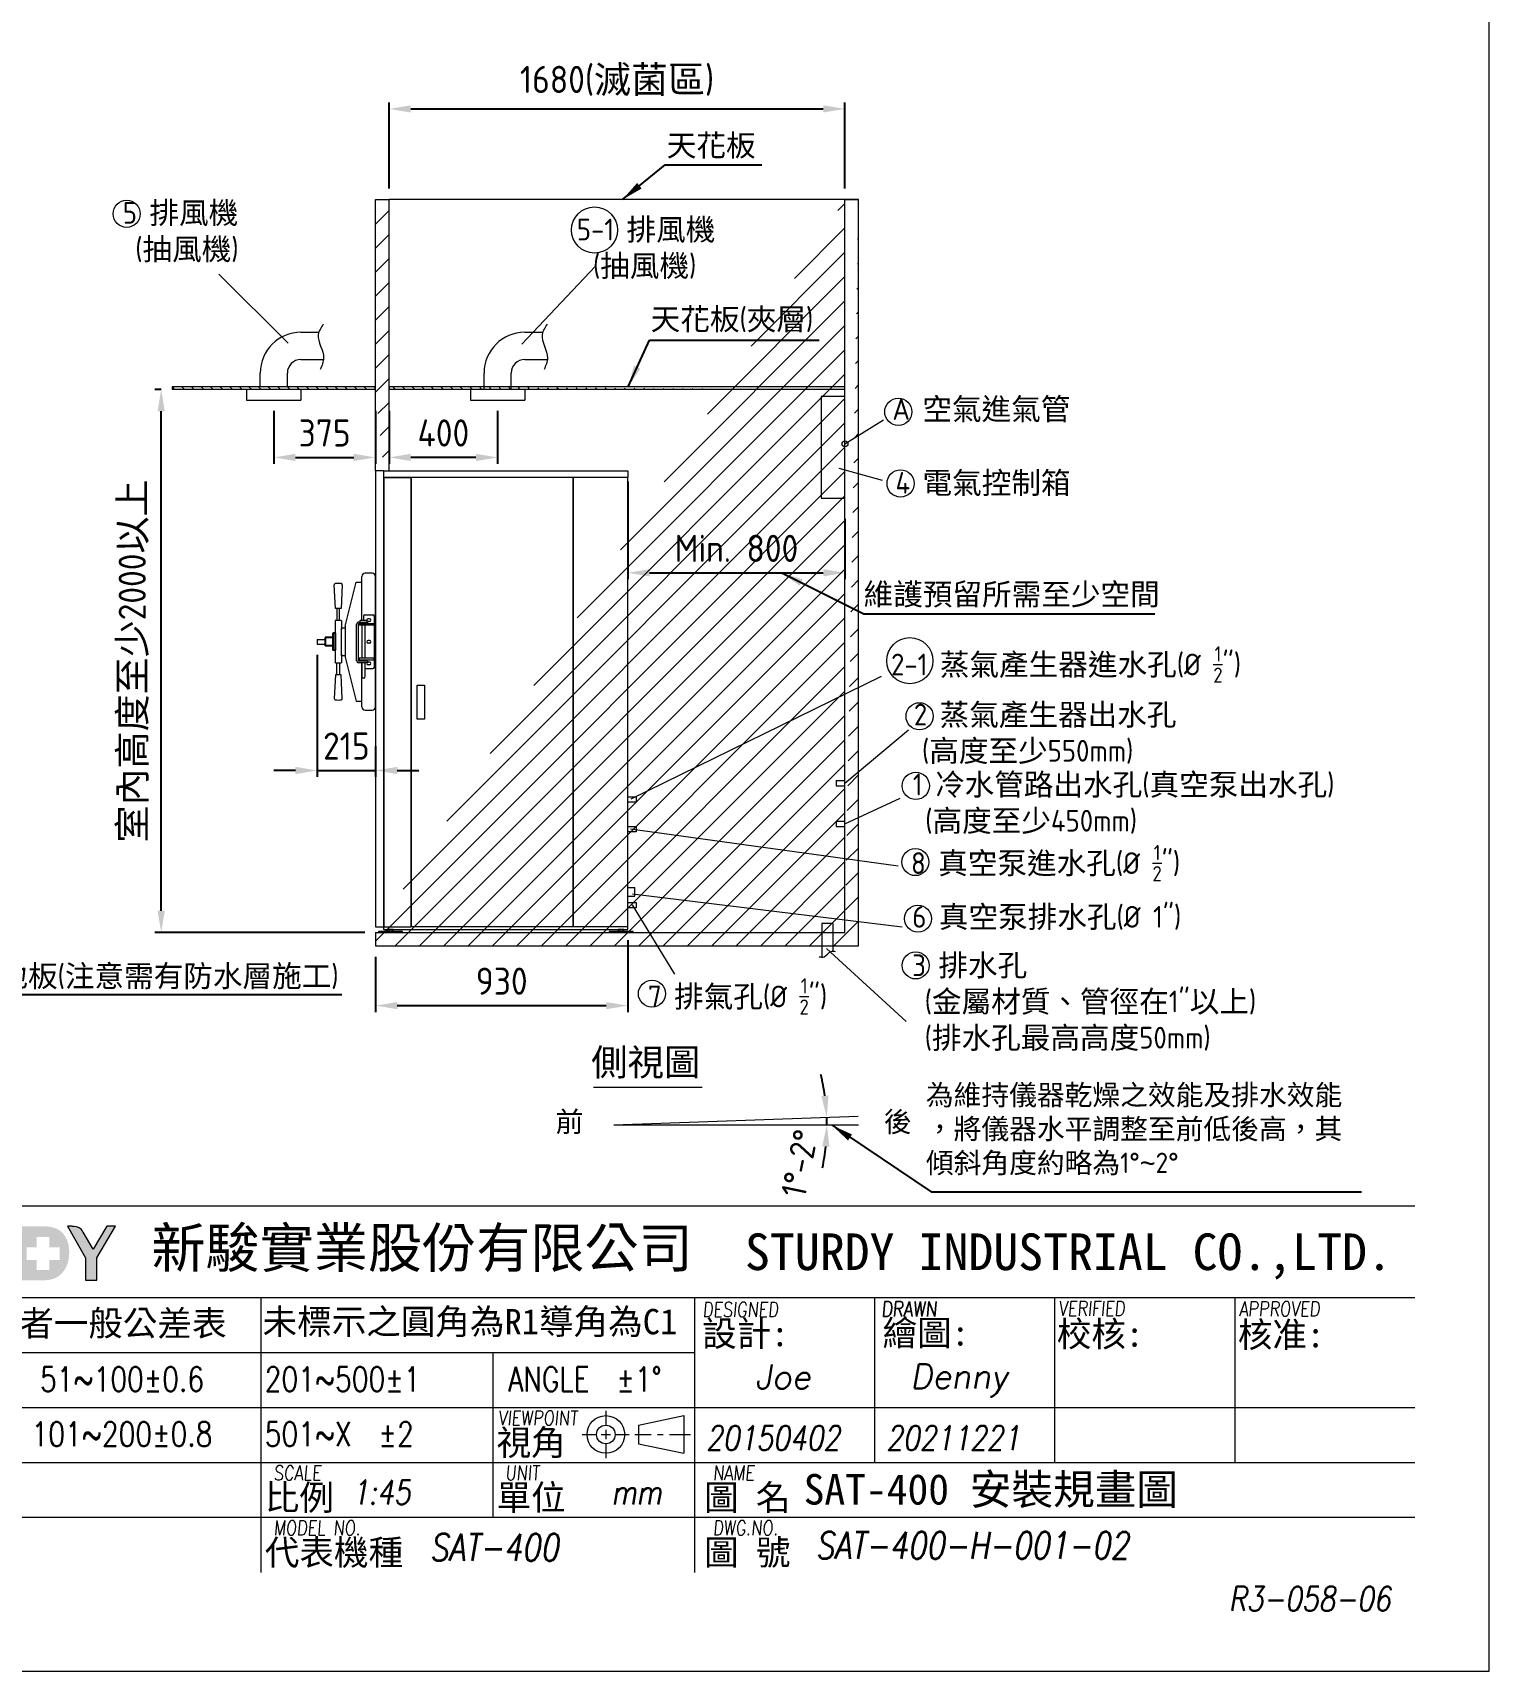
# Model space of a CAD drawing. Header units: millimetres. Extents: x -405943 to 13185, y -35383 to 9270.
# Drawn here: x 7818 to 13185, y 0 to 6036 of the extents above; entities that cross this region are included whole.
import ezdxf

# ---------------------------------------------------------------- set-up
doc = ezdxf.new("R2010")
doc.units = ezdxf.units.MM
doc.linetypes.add('HIDDEN', pattern=[9.525, 6.35, -3.175])
doc.layers.get('0').update_dxf_attribs({"lineweight": 15})
for name, color, linetype, lineweight in [('D', 3, 'Continuous', 13), ('F', 7, 'Continuous', 15), ('H', 2, 'HIDDEN', 15), ('S', 4, 'Continuous', 15), ('T', 4, 'Continuous', 15), ('線段', 7, 'Continuous', 25)]:
    doc.layers.add(name, color=color, linetype=linetype, lineweight=lineweight)
doc.styles.get("Standard").update_dxf_attribs({"font": 'KAIU.TTF'})
doc.styles.add('STU25', font='isocp2.shx')
doc.styles.add('Text', font='romans.shx', dxfattribs={"width": 0.8, "oblique": 10})
doc.dimstyles.new('STU25', dxfattribs={"dimscale": 40, "dimtxt": 2.5, "dimasz": 2, "dimexe": 0.6, "dimexo": 1, "dimgap": 1, "dimtad": 1, "dimdsep": 46, "dimtxsty": 'STU25', "dimcen": 2, "dimazin": 2, "dimtfac": 1, "dimtmove": 0, "dimatfit": 3, "dimfxl": 0, "dimtolj": 1, "dimtzin": 0, "dimarcsym": 0})
doc.dimstyles.new('STU25$7', dxfattribs={"dimscale": 40, "dimtxt": 2.5, "dimasz": 2, "dimexe": 1.25, "dimexo": 0.625, "dimgap": 1, "dimtad": 1, "dimdec": 4, "dimdsep": 46, "dimtxsty": 'STU25', "dimcen": 2.5, "dimazin": 2, "dimtfac": 1, "dimtdec": 4, "dimtmove": 0, "dimatfit": 3, "dimfxl": 0, "dimtolj": 1, "dimtzin": 0, "dimarcsym": 0})
pattern_1 = [(135, (223720.492, 23041.49), (-17.6776695, -17.6776695), [])]

# ---------------------------------------------------------------- blocks, each defined once
blk = doc.blocks.new('新駿LOGO')
at = {"layer": 'F'}
h = blk.add_hatch(color=256, dxfattribs=at)
edge = h.paths.add_edge_path()
edge.add_spline(control_points=[(-514.87, -439.2), (-514.87, -439.2), (-514.87, -443.62), (-514.87, -443.62)], knot_values=[0, 0, 0, 0, 1, 1, 1, 1], degree=3, periodic=0)
edge.add_spline(control_points=[(-514.87, -443.62), (-514.87, -443.62), (-513.05, -443.62), (-513.05, -443.62)], knot_values=[8, 8, 8, 8, 9, 9, 9, 9], degree=3, periodic=0)
edge.add_spline(control_points=[(-513.05, -443.62), (-512.51, -443.62), (-512.09, -443.52), (-511.79, -443.32)], knot_values=[7, 7, 7, 7, 8, 8, 8, 8], degree=3, periodic=0)
edge.add_spline(control_points=[(-511.79, -443.32), (-511.48, -443.12), (-511.25, -442.85), (-511.09, -442.5)], knot_values=[6, 6, 6, 6, 7, 7, 7, 7], degree=3, periodic=0)
edge.add_spline(control_points=[(-511.09, -442.5), (-510.93, -442.15), (-510.85, -441.76), (-510.85, -441.32)], knot_values=[5, 5, 5, 5, 6, 6, 6, 6], degree=3, periodic=0)
edge.add_spline(control_points=[(-510.85, -441.32), (-510.85, -440.87), (-510.93, -440.49), (-511.1, -440.17)], knot_values=[4, 4, 4, 4, 5, 5, 5, 5], degree=3, periodic=0)
edge.add_spline(control_points=[(-511.1, -440.17), (-511.27, -439.85), (-511.49, -439.61), (-511.78, -439.45)], knot_values=[3, 3, 3, 3, 4, 4, 4, 4], degree=3, periodic=0)
edge.add_spline(control_points=[(-511.78, -439.45), (-512.06, -439.29), (-512.46, -439.2), (-512.97, -439.2)], knot_values=[2, 2, 2, 2, 3, 3, 3, 3], degree=3, periodic=0)
edge.add_spline(control_points=[(-512.97, -439.2), (-512.97, -439.2), (-514.87, -439.2), (-514.87, -439.2)], knot_values=[1, 1, 1, 1, 2, 2, 2, 2], degree=3, periodic=0)
h.paths.add_polyline_path([(-514.34, -441.95), (-513.51, -441.95), (-513.51, -442.77), (-512.48, -442.77), (-512.48, -441.95), (-511.64, -441.95), (-511.64, -440.92), (-512.48, -440.92), (-512.48, -440.07), (-513.51, -440.07), (-513.51, -440.92), (-514.34, -440.92)], flags=16)
h = blk.add_hatch(color=256, dxfattribs=at)
edge = h.paths.add_edge_path()
edge.add_spline(control_points=[(-509.51, -443.62), (-509.51, -443.62), (-509.51, -441.77), (-509.51, -441.77), (-509.51, -441.77), (-511, -439.2), (-511, -439.2), (-511, -439.2), (-510.64, -439.2), (-510.64, -439.2), (-510.64, -439.2), (-510.3, -439.19), (-510.04, -439.32), (-509.79, -439.45), (-509.71, -439.68), (-509.71, -439.68), (-509.71, -439.68), (-508.9, -441.07), (-508.9, -441.07), (-508.9, -441.07), (-507.78, -439.2), (-507.78, -439.2), (-507.78, -439.2), (-507.05, -439.2), (-507.05, -439.2), (-507.05, -439.2), (-508.59, -441.77), (-508.59, -441.77), (-508.59, -441.77), (-508.59, -443.62), (-508.59, -443.62), (-508.59, -443.62), (-509.51, -443.62), (-509.51, -443.62)], knot_values=[0, 0, 0, 0, 1, 1, 1, 2, 2, 2, 3, 3, 3, 4, 4, 4, 5, 5, 5, 6, 6, 6, 7, 7, 7, 8, 8, 8, 9, 9, 9, 10, 10, 10, 11, 11, 11, 11], degree=3, periodic=0)
at = {"layer": 'F', "lineweight": 0}
blk.add_open_spline([(-509.51, -443.62), (-509.51, -443.62), (-509.51, -441.77), (-509.51, -441.77), (-509.51, -441.77), (-511, -439.2), (-511, -439.2), (-511, -439.2), (-510.64, -439.2), (-510.64, -439.2), (-510.64, -439.2), (-510.3, -439.19), (-510.04, -439.32), (-509.79, -439.45), (-509.71, -439.68), (-509.71, -439.68), (-509.71, -439.68), (-508.9, -441.07), (-508.9, -441.07), (-508.9, -441.07), (-507.78, -439.2), (-507.78, -439.2), (-507.78, -439.2), (-507.05, -439.2), (-507.05, -439.2), (-507.05, -439.2), (-508.59, -441.77), (-508.59, -441.77), (-508.59, -441.77), (-508.59, -443.62), (-508.59, -443.62), (-508.59, -443.62), (-509.51, -443.62), (-509.51, -443.62)], degree=3, knots=[0, 0, 0, 0, 1, 1, 1, 2, 2, 2, 3, 3, 3, 4, 4, 4, 5, 5, 5, 6, 6, 6, 7, 7, 7, 8, 8, 8, 9, 9, 9, 10, 10, 10, 11, 11, 11, 11], dxfattribs=at)
at = {"attachment_point": 1, "style": 'STU25'}
for s, insert, char_height in [('{\\f標楷體|b0|i0|c136|p65;新駿實業股份有限公司}', (-504.12, -439.33), 3.25), ('{\\f標楷體|b0|i0|c136|p65;STURDY\\H0.9667x; \\H1.034x;INDUSTRIAL CO.,LTD.}', (-455.51, -439.78), 3)]:
    blk.add_mtext(s, dxfattribs=dict(at, insert=insert, char_height=char_height))
blk = doc.blocks.new('*D4')
at = {"layer": 'D', "color": 0, "linetype": 'Continuous', "lineweight": -2}
for start, end in [(7.8402, 13.6804), (0, 2), (348.3196, 354.1598)]:
    blk.add_arc((9959, 2012.8), 785.2, start, end, dxfattribs=at)
at = {"layer": 'D', "color": 0, "linetype": 'Continuous'}
for points in [[(10750.2, 2121.1), (10723.6, 2118.8), (10743.7, 2040.2)], [(10726.8, 1933.6), (10753.5, 1932.3), (10744.2, 2012.8)]]:
    blk.add_solid(points, dxfattribs=at)
at = {"layer": 'Defpoints', "color": 0, "linetype": 'Continuous'}
for p in [(9959, 2012.8), (9959, 2012.8), (10744, 2031.1), (10859.5, 2044.3), (10860, 2012.8)]:
    blk.add_point(p, dxfattribs=at)
at = {"layer": 'D', "color": 0, "linetype": 'Continuous', "insert": (10643.7, 1871.3), "char_height": 92, "attachment_point": 5, "rotation": 78.3196, "style": 'STU25'}
blk.add_mtext('\\A1;1%%D-2%%D', dxfattribs=at)
blk = doc.blocks.new('*D6')
at = {"layer": 'D', "color": 0, "lineweight": -2}
for p, q in [((8290.8, 4721.6), (8266.9, 4721.6)), ((8290.9, 2801.6), (8290.9, 4641.6)), ((9040.8, 2721.6), (8266.9, 2721.6))]:
    blk.add_line(p, q, dxfattribs=at)
at = {"layer": 'D', "color": 0}
for points in [[(8277.6, 4641.6), (8304.3, 4641.6), (8290.9, 4721.6)], [(8277.6, 2801.6), (8304.3, 2801.6), (8290.9, 2721.6)]]:
    blk.add_solid(points, dxfattribs=at)
at = {"layer": 'Defpoints', "color": 0}
for p in [(8290.9, 4721.6), (8330.8, 4721.6), (9080.8, 2721.6)]:
    blk.add_point(p, dxfattribs=at)
at = {"layer": 'D', "color": 0, "insert": (8189.9, 3721.6), "char_height": 100, "attachment_point": 5, "rotation": 90, "style": 'STU25'}
blk.add_mtext('\\A1;{\\f標楷體|b0|i0|c136|p65;室內高度至少}2000{\\f標楷體|b0|i0|c136|p65;以上}', dxfattribs=at)
blk = doc.blocks.new('*D10')
at = {"layer": 'D', "color": 0, "lineweight": -2}
for p, q in [((10010.8, 4382.6), (10010.8, 4022.4)), ((10810.8, 4245.1), (10810.8, 4022.4)), ((10090.8, 4046.4), (10730.8, 4046.4))]:
    blk.add_line(p, q, dxfattribs=at)
at = {"layer": 'D', "color": 0}
for points in [[(10090.8, 4059.8), (10090.8, 4033.1), (10010.8, 4046.4)], [(10730.8, 4059.8), (10730.8, 4033.1), (10810.8, 4046.4)]]:
    blk.add_solid(points, dxfattribs=at)
at = {"layer": 'Defpoints', "color": 0}
for p in [(10010.8, 4422.6), (10810.8, 4285.1), (10810.8, 4046.4)]:
    blk.add_point(p, dxfattribs=at)
at = {"layer": 'D', "color": 0, "insert": (10410.8, 4136.4), "char_height": 100, "attachment_point": 5, "style": 'STU25'}
blk.add_mtext('\\A1;{\\Fisocp2.shx;Min. 800}', dxfattribs=at)
blk = doc.blocks.new('*D11')
at = {"layer": 'D', "color": 0, "lineweight": -2}
for p, q in [((9130.8, 5461.6), (9130.8, 5779.3)), ((9210.8, 5755.3), (10730.8, 5755.3)), ((10810.8, 5461.6), (10810.8, 5779.3))]:
    blk.add_line(p, q, dxfattribs=at)
at = {"layer": 'D', "color": 0}
for points in [[(9210.8, 5768.7), (9210.8, 5742), (9130.8, 5755.3)], [(10730.8, 5768.7), (10730.8, 5742), (10810.8, 5755.3)]]:
    blk.add_solid(points, dxfattribs=at)
at = {"layer": 'Defpoints', "color": 0}
for p in [(10810.8, 5755.3), (9130.8, 5421.6), (10810.8, 5421.6)]:
    blk.add_point(p, dxfattribs=at)
at = {"layer": 'D', "color": 0, "insert": (9970.8, 5858.3), "char_height": 100, "attachment_point": 5, "style": 'STU25'}
blk.add_mtext('\\A1;1680({\\f標楷體|b0|i0|c136|p65;滅菌區})', dxfattribs=at)
blk = doc.blocks.new('*D12')
at = {"layer": 'D', "color": 0, "lineweight": -2}
for p, q in [((10010.8, 2692.6), (10010.8, 2428)), ((9080.8, 2631.6), (9080.8, 2428)), ((9160.8, 2452), (9930.8, 2452))]:
    blk.add_line(p, q, dxfattribs=at)
at = {"layer": 'D', "color": 0}
for points in [[(9160.8, 2465.3), (9160.8, 2438.7), (9080.8, 2452)], [(9930.8, 2465.3), (9930.8, 2438.7), (10010.8, 2452)]]:
    blk.add_solid(points, dxfattribs=at)
at = {"layer": 'Defpoints', "color": 0}
for p in [(10010.8, 2732.6), (9080.8, 2671.6), (10010.8, 2452)]:
    blk.add_point(p, dxfattribs=at)
at = {"layer": 'D', "color": 0, "insert": (9545.8, 2542), "char_height": 100, "attachment_point": 5, "style": 'STU25'}
blk.add_mtext('\\A1;930', dxfattribs=at)
blk = doc.blocks.new('*D16')
at = {"layer": 'D', "color": 0, "lineweight": -2}
for p, q in [((8705.8, 4642.5), (8705.8, 4447.5)), ((9080.8, 4642.5), (9080.8, 4447.5)), ((8785.8, 4471.5), (9000.8, 4471.5))]:
    blk.add_line(p, q, dxfattribs=at)
at = {"layer": 'D', "color": 0}
for points in [[(8785.8, 4484.8), (8785.8, 4458.1), (8705.8, 4471.5)], [(9000.8, 4484.8), (9000.8, 4458.1), (9080.8, 4471.5)]]:
    blk.add_solid(points, dxfattribs=at)
at = {"layer": 'Defpoints', "color": 0}
for p in [(8705.8, 4682.5), (9080.8, 4682.5), (9080.8, 4471.5)]:
    blk.add_point(p, dxfattribs=at)
at = {"layer": 'D', "color": 0, "insert": (8893.3, 4561.5), "char_height": 100, "attachment_point": 5, "style": 'STU25'}
blk.add_mtext('\\A1;375', dxfattribs=at)
blk = doc.blocks.new('*D17')
at = {"layer": 'D', "color": 0, "lineweight": -2}
for p, q in [((9130.8, 4642.5), (9130.8, 4447.5)), ((9530.8, 4642.5), (9530.8, 4447.5)), ((9450.8, 4471.5), (9210.8, 4471.5))]:
    blk.add_line(p, q, dxfattribs=at)
at = {"layer": 'D', "color": 0}
for points in [[(9210.8, 4484.8), (9210.8, 4458.1), (9130.8, 4471.5)], [(9450.8, 4484.8), (9450.8, 4458.1), (9530.8, 4471.5)]]:
    blk.add_solid(points, dxfattribs=at)
at = {"layer": 'Defpoints', "color": 0}
for p in [(9130.8, 4682.5), (9530.8, 4682.5), (9130.8, 4471.5)]:
    blk.add_point(p, dxfattribs=at)
at = {"layer": 'D', "color": 0, "insert": (9330.8, 4561.5), "char_height": 100, "attachment_point": 5, "style": 'STU25'}
blk.add_mtext('\\A1;400', dxfattribs=at)
blk = doc.blocks.new('*D18')
at = {"layer": 'D', "color": 0, "lineweight": -2}
for p, q in [((8865.8, 3744.1), (8865.8, 3294.2)), ((9080.8, 3407.9), (9080.8, 3294.2)), ((8785.8, 3318.2), (8705.8, 3318.2)), ((8865.8, 3318.2), (9080.8, 3318.2)), ((9160.8, 3318.2), (9240.8, 3318.2))]:
    blk.add_line(p, q, dxfattribs=at)
at = {"layer": 'D', "color": 0}
for points in [[(8785.8, 3331.5), (8785.8, 3304.8), (8865.8, 3318.2)], [(9160.8, 3331.5), (9160.8, 3304.8), (9080.8, 3318.2)]]:
    blk.add_solid(points, dxfattribs=at)
at = {"layer": 'Defpoints', "color": 0}
for p in [(8865.8, 3784.1), (9080.8, 3447.9), (9080.8, 3318.2)]:
    blk.add_point(p, dxfattribs=at)
at = {"layer": 'D', "color": 0, "insert": (8973.3, 3408.2), "char_height": 100, "attachment_point": 5, "style": 'STU25'}
blk.add_mtext('\\A1;215', dxfattribs=at)

msp = doc.modelspace()

# ---------------------------------------------------------------- hatches: boundary and pattern name
at = {"layer": 'H', "ltscale": 5}
h = msp.add_hatch(dxfattribs=at)
h.set_pattern_fill('ANSI31', color=256, scale=20, style=0)
h.set_pattern_definition([(45, (240294.22, 22237.93), (-44.90128, 44.90128), [])])
h.paths.add_polyline_path([(10810.849, 5421.639), (10860.849, 5421.639)], flags=16)
h.paths.add_polyline_path([(10810.849, 5421.639), (10860.849, 5421.639)], flags=16)
h.paths.add_polyline_path([(10810.849, 5421.639), (10860.849, 5421.639)], flags=0)
h.paths.add_polyline_path([(10810.849, 5421.639), (10860.849, 5421.639)], flags=0)
h.paths.add_polyline_path([(10810.849, 5421.639), (10860.849, 5421.639)], flags=0)
h.paths.add_polyline_path([(10810.849, 5421.639), (10860.849, 5421.639)], flags=0)
h.paths.add_polyline_path([(10810.849, 5421.639), (10860.849, 5421.639)], flags=0)
h.paths.add_polyline_path([(10810.849, 5421.639), (10860.849, 5421.639)], flags=0)
h.paths.add_polyline_path([(10810.849, 5421.639), (10860.849, 5421.639)], flags=0)
h.paths.add_polyline_path([(10810.849, 5421.639), (10860.849, 5421.639)], flags=0)
h.paths.add_polyline_path([(10810.849, 5421.639), (10860.849, 5421.639)], flags=0)
h.paths.add_polyline_path([(10810.849, 5421.639), (10860.849, 5421.639)], flags=0)
h.paths.add_polyline_path([(10810.849, 5421.639), (10860.849, 5421.639)], flags=0)
h.paths.add_polyline_path([(10810.849, 5421.639), (10860.849, 5421.639)], flags=0)
h.paths.add_polyline_path([(10810.849, 5421.639), (10860.849, 5421.639)], flags=0)
h.paths.add_polyline_path([(10810.849, 5421.639), (10860.849, 5421.639)], flags=0)
h.paths.add_polyline_path([(10810.849, 5421.639), (10860.849, 5421.639)], flags=0)
h.paths.add_polyline_path([(10810.849, 5421.639), (10860.849, 5421.639)], flags=0)
h.paths.add_polyline_path([(10810.849, 5421.639), (10860.849, 5421.639)], flags=0)
h.paths.add_polyline_path([(10810.849, 5421.639), (10860.849, 5421.639)], flags=0)
h.paths.add_polyline_path([(10810.849, 5421.639), (10860.849, 5421.639)], flags=0)
h.paths.add_polyline_path([(10810.849, 5421.639), (10860.849, 5421.639)], flags=0)
h.paths.add_polyline_path([(10810.849, 5421.639), (10860.849, 5421.639)], flags=0)
h.paths.add_polyline_path([(10810.849, 5421.639), (10860.849, 5421.639)], flags=0)
h.paths.add_polyline_path([(10810.849, 5421.639), (10860.849, 5421.639)], flags=0)
h.paths.add_polyline_path([(10810.849, 5421.639), (10860.849, 5421.639)], flags=0)
h.paths.add_polyline_path([(10810.849, 5421.639), (10860.849, 5421.639)], flags=0)
h.paths.add_polyline_path([(10810.849, 5421.639), (10860.849, 5421.639)], flags=0)
h.paths.add_polyline_path([(10810.849, 5421.639), (10860.849, 5421.639)], flags=0)
h.paths.add_polyline_path([(10810.849, 5421.639), (10860.849, 5421.639)], flags=0)
h.paths.add_polyline_path([(10810.849, 5421.639), (10860.849, 5421.639)], flags=0)
h.paths.add_polyline_path([(10810.849, 5421.639), (10860.849, 5421.639)], flags=0)
h.paths.add_polyline_path([(10810.849, 5421.639), (10860.849, 5421.639)], flags=0)
edge = h.paths.add_edge_path()
edge.add_line((10860.849, 2671.639), (10860.849, 5421.639))
edge.add_line((10810.849, 2721.639), (10810.849, 5421.639))
edge.add_line((9080.849, 2671.639), (10860.849, 2671.639))
edge.add_line((9080.849, 2721.639), (10810.849, 2721.639))
edge.add_line((9080.849, 2721.639), (9080.849, 2671.639))
h = msp.add_hatch(dxfattribs=at)
h.set_pattern_fill('ANSI31', color=256, scale=500, style=0)
h.set_pattern_definition([(45, (223720.49, 23041.49), (-44.194174, 44.194174), [])])
h.paths.add_polyline_path([(9080.849, 5421.639), (9130.849, 5421.639), (9130.849, 4422.639), (9080.849, 4422.639)])
h.paths.add_polyline_path([(9080.849, 5421.639), (9130.849, 5421.639)], flags=16)
h.paths.add_polyline_path([(9080.849, 5421.639), (9130.849, 5421.639)], flags=16)
h.paths.add_polyline_path([(9080.849, 5421.639), (9130.849, 5421.639)], flags=0)
h.paths.add_polyline_path([(9080.849, 5421.639), (9130.849, 5421.639)], flags=0)
edge = h.paths.add_edge_path(flags=16)
edge.add_line((9080.849, 4422.639), (9110.849, 4422.639))
edge.add_line((9080.849, 4721.639), (9080.849, 4731.639))
at = {"layer": 'H'}
h = msp.add_hatch(dxfattribs=at)
h.set_pattern_fill('ANSI31', color=256, scale=200, angle=90, style=0)
h.set_pattern_definition(pattern_1)
h.paths.add_polyline_path([(9080.849, 4731.639), (8330.849, 4731.639), (8330.849, 4721.639), (9080.849, 4721.639)])
h = msp.add_hatch(dxfattribs=at)
h.set_pattern_fill('ANSI31', color=256, scale=200, angle=90, style=0)
h.set_pattern_definition(pattern_1)
h.paths.add_polyline_path([(10810.849, 4721.024), (10810.849, 4731.639)])
h.paths.add_polyline_path([(10810.849, 4721.024), (10810.849, 4731.639)], flags=16)
h.paths.add_polyline_path([(10810.849, 4721.024), (10810.849, 4731.639)], flags=0)
h.paths.add_polyline_path([(10810.849, 4721.024), (10810.849, 4731.639)], flags=0)
h.paths.add_polyline_path([(10810.849, 4721.024), (10810.849, 4731.639)], flags=0)
h.paths.add_polyline_path([(10810.849, 4721.024), (10810.849, 4731.639)], flags=0)
h.paths.add_polyline_path([(10810.849, 4721.024), (10810.849, 4731.639)], flags=0)
h.paths.add_polyline_path([(10810.849, 4721.024), (10810.849, 4731.639)], flags=0)
h.paths.add_polyline_path([(10810.849, 4721.024), (10810.849, 4731.639)], flags=0)
h.paths.add_polyline_path([(10810.849, 4721.024), (10810.849, 4731.639)], flags=0)
h.paths.add_polyline_path([(10810.849, 4721.024), (10810.849, 4731.639)], flags=0)
h.paths.add_polyline_path([(10810.849, 4721.024), (10810.849, 4731.639)], flags=0)
h.paths.add_polyline_path([(10810.849, 4721.024), (10810.849, 4731.639)], flags=0)
h.paths.add_polyline_path([(10810.849, 4721.024), (10810.849, 4731.639)], flags=0)
h.paths.add_polyline_path([(10810.849, 4721.024), (10810.849, 4731.639)], flags=0)
edge = h.paths.add_edge_path()
edge.add_line((10810.849, 4731.639), (9130.849, 4731.639))
edge.add_line((10810.849, 4721.639), (9130.849, 4721.639))
edge.add_line((9130.849, 4731.639), (9130.849, 4721.639))

# ---------------------------------------------------------------- linework, layer by layer
at = {"linetype": 'Continuous'}
for p, q in [((8805.849, 4932.388), (8871.769, 4932.388)), ((9630.849, 4932.388), (9696.769, 4932.388)), ((8805.849, 4832.388), (8889.143, 4832.388)), ((9630.849, 4832.388), (9714.143, 4832.388)), ((8655.849, 4731.639), (8655.849, 4782.388)), ((8755.849, 4731.639), (8755.849, 4782.388)), ((9480.849, 4721.639), (9480.849, 4782.388)), ((9580.849, 4721.639), (9580.849, 4782.388)), ((8605.849, 4721.639), (8605.849, 4682.496)), ((8805.849, 4721.639), (8805.849, 4682.496)), ((9430.849, 4721.639), (9430.849, 4682.496)), ((9630.849, 4721.639), (9630.849, 4682.496)), ((8605.849, 4682.496), (8805.849, 4682.496)), ((9430.849, 4682.496), (9630.849, 4682.496)), ((8932.849, 3914.627), (8928.349, 4001.627)), ((8958.349, 4001.627), (8953.849, 3914.627)), ((8953.849, 3914.627), (8932.849, 3914.627)), ((8938.599, 3914.627), (8938.599, 3871.389)), ((8948.099, 3871.389), (8948.099, 3914.627)), ((9019.349, 3865.139), (9050.849, 3865.139)), ((9025.238, 3871.866), (9024.334, 3870.963)), ((9024.334, 3866.043), (9024.334, 3870.963)), ((9024.334, 3866.043), (9025.238, 3865.139)), ((9025.238, 3871.866), (9048.46, 3871.866)), ((9048.46, 3871.866), (9049.364, 3870.963)), ((9049.364, 3866.043), (9048.46, 3865.139)), ((9049.364, 3866.043), (9049.364, 3870.963)), ((9050.849, 3865.139), (9050.849, 3859.139)), ((9010.849, 3722.639), (9010.849, 3856.639)), ((9016.849, 3856.639), (9016.849, 3856.639)), ((9016.849, 3856.639), (9016.849, 3723.639)), ((9050.849, 3859.139), (9019.349, 3859.139)), ((9031.138, 3732.139), (9031.138, 3853.139)), ((9042.559, 3732.139), (9042.559, 3853.139)), ((8938.599, 3670.652), (8938.599, 3713.889)), ((8948.099, 3713.889), (8948.099, 3670.652)), ((9016.849, 3722.639), (9016.849, 3722.639)), ((9050.849, 3721.139), (9019.349, 3721.139)), ((9050.849, 3715.139), (9019.349, 3715.139)), ((9031.138, 3721.139), (9031.138, 3726.139)), ((9031.138, 3666.454), (9031.138, 3715.139)), ((9042.559, 3721.139), (9042.559, 3726.139)), ((9042.559, 3666.454), (9042.559, 3715.139)), ((9050.849, 3721.139), (9050.849, 3715.139)), ((8932.849, 3670.652), (8928.349, 3583.652)), ((8953.849, 3670.652), (8932.849, 3670.652)), ((8958.349, 3583.652), (8953.849, 3670.652)), ((9032.042, 3659.745), (9031.138, 3666.454)), ((9032.042, 3659.745), (9041.656, 3659.745)), ((9041.656, 3659.745), (9042.559, 3666.454)), ((10778.474, 3281.639), (10810.849, 3281.639)), ((10778.474, 3281.639), (10778.474, 3261.639)), ((10778.474, 3261.639), (10810.849, 3261.639)), ((10778.474, 3131.639), (10778.474, 3111.639)), ((10778.474, 3131.639), (10810.849, 3131.639)), ((10778.474, 3111.639), (10810.849, 3111.639)), ((10765.849, 2754.014), (10725.849, 2754.014)), ((10725.849, 2754.014), (10725.849, 2630.758)), ((10765.849, 2754.014), (10765.849, 2652.591)), ((9959.031, 2012.833), (10859.482, 2044.278)), ((9959.031, 2012.833), (10860.031, 2012.833))]:
    msp.add_line(p, q, dxfattribs=at)
for p, q in [((9080.849, 4422.639), (9080.849, 2742.639)), ((9110.849, 4422.639), (9080.849, 4422.639)), ((9110.849, 4422.639), (10010.849, 4422.639)), ((9110.849, 4397.639), (9110.849, 4422.639)), ((10010.849, 4422.639), (10010.849, 4397.639)), ((9110.849, 4397.639), (9150.013, 4397.639)), ((9110.849, 4397.639), (9110.849, 2742.639)), ((9110.849, 4397.639), (9210.849, 4397.639)), ((9110.849, 2732.639), (9110.849, 4397.639)), ((10010.849, 4397.639), (9110.849, 4397.639)), ((9210.849, 4397.639), (9210.849, 2742.639)), ((9809.349, 4397.639), (9212.349, 4397.639)), ((9212.349, 4397.639), (9212.349, 2742.639)), ((9809.349, 2742.639), (9809.349, 4397.639)), ((9810.849, 2742.639), (9810.849, 4397.639)), ((10010.849, 4397.639), (9810.849, 4397.639)), ((10010.849, 2742.639), (10010.849, 4397.639)), ((10010.849, 2732.639), (10010.849, 4397.639)), ((9068.849, 4045.139), (9042.849, 4045.139)), ((8968.849, 3850.139), (9009.688, 4011.639)), ((9009.688, 4011.639), (9030.849, 4011.639)), ((9030.849, 3871.866), (9030.849, 4033.139)), ((9080.849, 3552.139), (9080.849, 4033.139)), ((8933.349, 3871.389), (8931.849, 3869.889)), ((8931.849, 3869.889), (8931.849, 3715.389)), ((8933.349, 3871.389), (8953.349, 3871.389)), ((8953.349, 3871.389), (8954.849, 3869.889)), ((8954.849, 3869.889), (8954.849, 3837.639)), ((9025.238, 3865.139), (9048.46, 3865.139)), ((9035.849, 3886.25), (9035.849, 3871.866)), ((9040.849, 3891.25), (9070.849, 3891.25)), ((9058.349, 3877.217), (9053.349, 3877.217)), ((9058.349, 3867.217), (9053.349, 3867.217)), ((9075.849, 3886.25), (9075.849, 3699.029)), ((8954.849, 3843.139), (8955.849, 3844.139)), ((8954.849, 3742.139), (8954.849, 3843.139)), ((8955.849, 3844.139), (8968.849, 3844.139)), ((8968.849, 3850.139), (8968.849, 3735.139)), ((8865.849, 3801.139), (8865.849, 3784.139)), ((8865.849, 3801.139), (8895.349, 3801.139)), ((8865.849, 3784.139), (8895.349, 3784.139)), ((8895.349, 3784.139), (8895.349, 3801.139)), ((8954.849, 3747.639), (8954.849, 3715.389)), ((9058.349, 3797.217), (9053.349, 3797.217)), ((9058.349, 3787.217), (9053.349, 3787.217)), ((8933.349, 3713.889), (8931.849, 3715.389)), ((8953.349, 3713.889), (8933.349, 3713.889)), ((8953.349, 3713.889), (8954.849, 3715.389)), ((8955.849, 3741.139), (8954.849, 3742.139)), ((8968.849, 3741.139), (8955.849, 3741.139)), ((8968.849, 3735.139), (9009.688, 3573.639)), ((9030.849, 3552.139), (9030.849, 3715.139)), ((9042.559, 3694.029), (9070.849, 3694.029)), ((9058.349, 3717.217), (9053.349, 3717.217)), ((9058.349, 3707.217), (9053.349, 3707.217)), ((9234.349, 3507.639), (9234.349, 3632.639)), ((9234.349, 3632.639), (9261.349, 3632.639)), ((9261.349, 3632.639), (9261.349, 3507.639)), ((9009.688, 3573.639), (9030.849, 3573.639)), ((9042.849, 3540.139), (9068.849, 3540.139)), ((9261.349, 3507.639), (9234.349, 3507.639)), ((10010.849, 3221.639), (10040.849, 3221.639)), ((10040.849, 3201.639), (10010.849, 3201.639)), ((10040.849, 3221.639), (10040.849, 3201.639)), ((10010.849, 3111.639), (10040.849, 3111.639)), ((10040.849, 3091.639), (10010.849, 3091.639)), ((10040.849, 3111.639), (10040.849, 3091.639)), ((10010.849, 2887.639), (10035.849, 2887.639)), ((10010.849, 2855.639), (10035.849, 2855.639)), ((10035.849, 2855.639), (10035.849, 2887.639)), ((10010.849, 2831.639), (10040.849, 2831.639)), ((10040.849, 2811.639), (10010.849, 2811.639)), ((10040.849, 2831.639), (10040.849, 2811.639)), ((9080.849, 2742.639), (9110.849, 2742.639)), ((9091.349, 2725.639), (9091.349, 2721.639)), ((9180.349, 2725.639), (9091.349, 2725.639)), ((9091.349, 2721.639), (9180.349, 2721.639)), ((9110.849, 2742.639), (9210.849, 2742.639)), ((9110.849, 2732.639), (10010.849, 2732.639)), ((9110.849, 2732.639), (9115.849, 2732.639)), ((9125.457, 2732.639), (9125.457, 2725.639)), ((9146.241, 2732.639), (9125.457, 2732.639)), ((9130.653, 2732.639), (9130.653, 2725.639)), ((9141.045, 2732.639), (9141.045, 2725.639)), ((9146.241, 2725.639), (9146.241, 2732.639)), ((9180.349, 2721.639), (9180.349, 2725.639)), ((9809.349, 2742.639), (9212.349, 2742.639)), ((10010.849, 2742.639), (9810.849, 2742.639)), ((10030.349, 2725.639), (9941.349, 2725.639)), ((9941.349, 2725.639), (9941.349, 2721.639)), ((9941.349, 2721.639), (10030.349, 2721.639)), ((9975.457, 2732.639), (9975.457, 2725.639)), ((9996.241, 2732.639), (9975.457, 2732.639)), ((9980.653, 2732.639), (9980.653, 2725.639)), ((9991.045, 2732.639), (9991.045, 2725.639)), ((9996.241, 2725.639), (9996.241, 2732.639)), ((10030.349, 2721.639), (10030.349, 2725.639))]:
    msp.add_line(p, q)
msp.add_lwpolyline([(10810.849, 4695.509), (10723.263, 4695.509), (10723.263, 4321.639), (10810.849, 4321.639)], dxfattribs=at)
for points in [[(9075.849, 3859.139), (9075.849, 3853.139), (9020.849, 3853.139), (9020.849, 3859.139)], [(9075.849, 3726.139), (9075.849, 3732.139), (9020.849, 3732.139), (9020.849, 3726.139)]]:
    msp.add_lwpolyline(points, close=True)
msp.add_circle((10810.849, 4521.639), 10.761)
for centre, radius, start, end in [((8805.849, 4782.388), 150, 90, 180), ((9630.849, 4782.388), 150, 90, 180), ((8805.849, 4782.388), 50, 90, 180), ((9630.849, 4782.388), 50, 90, 180), ((8933.356, 4001.627), 5.007, 101.3528854, 180), ((8943.349, 3951.854), 55.773, 78.6471146, 101.3528854), ((8953.342, 4001.627), 5.007, 354.0781277, 78.6471146), ((9019.349, 3856.639), 8.5, 90, 180), ((9019.349, 3723.639), 8.5, 180, 270), ((8933.356, 3583.652), 5.007, 180, 258.6471146), ((8943.349, 3633.425), 55.773, 258.6471146, 281.3528854), ((8953.342, 3583.652), 5.007, 281.3528854, 5.9218723)]:
    msp.add_arc(centre, radius, start, end, dxfattribs=at)
for centre, radius, start, end in [((9042.849, 4033.139), 12, 90, 180), ((9068.849, 4033.139), 12, 0, 90), ((9040.849, 3886.25), 5, 90, 180), ((9053.349, 3872.217), 5, 90, 270), ((9058.349, 3872.217), 5, 270, 90), ((9070.849, 3886.25), 5, 0, 90), ((9019.349, 3856.639), 2.5, 90, 180), ((9053.349, 3792.217), 5, 90, 270), ((9058.349, 3792.217), 5, 270, 90), ((9019.349, 3723.639), 2.5, 180, 270), ((9053.349, 3712.217), 5, 90, 270), ((9058.349, 3712.217), 5, 270, 90), ((9070.849, 3699.029), 5, 270, 0), ((9042.849, 3552.139), 12, 180, 270), ((9068.849, 3552.139), 12, 270, 0)]:
    msp.add_arc(centre, radius, start, end)
at = {"layer": 'D'}
for p, q in [((8758.561, 4891.804), (8503.072, 5147.089)), ((10810.849, 4521.639), (10952.928, 4609.973)), ((10788.416, 4431.321), (10948.129, 4388)), ((10022.284, 3213.917), (10945.861, 3665.751)), ((10810.849, 3271.639), (11045.283, 3468.532)), ((10810.849, 3121.639), (11014.257, 3216.667)), ((10020.624, 3103.553), (11006.379, 2966.799)), ((10027.718, 2863.241), (11022.109, 2742.202)), ((10026.091, 2823.356), (10182.147, 2567.802)), ((10742.318, 2662.81), (11035.916, 2393.665)), ((9883.727, 2151.81), (10284.829, 2151.81))]:
    msp.add_line(p, q, dxfattribs=at)
at = {"layer": 'D', "linetype": 'Continuous'}
msp.add_line((9619.786, 4888.289), (9889.645, 5174.842), dxfattribs=at)
at = {"layer": 'D'}
for centre, radius in [((8163.581, 5368.939), 50), ((9887.847, 5309.255), 85), ((11007.208, 4639.413), 50), ((11015.635, 4375.487), 50), ((11049.942, 3722.665), 85), ((11085.684, 3517.928), 50), ((11071.755, 3261.532), 50), ((11069.94, 2980.899), 50), ((11079.75, 2772.254), 50), ((11071.416, 2600.222), 50), ((10099.437, 2496.003), 50)]:
    msp.add_circle(centre, radius, dxfattribs=at)
for points in [[(8888.084, 4961.965), (8869.821, 4924.06), (8889.488, 4837.722), (8876.845, 4795.606)], [(9713.084, 4961.965), (9694.821, 4924.06), (9714.488, 4837.722), (9701.845, 4795.606)], [(10715.185, 2631.897), (10733.514, 2631.897), (10759.92, 2651.767), (10775.142, 2651.767)]]:
    msp.add_spline(points, degree=3, dxfattribs=at)
at = {"layer": 'F', "color": 7}
for p, q in [((7015.979, 1714.021), (12910.979, 1714.021)), ((7015.979, 1376.521), (12910.979, 1376.521)), ((8658.479, 1376.521), (8658.479, 364.021)), ((10919.729, 1376.521), (10919.729, 769.021)), ((11583.479, 1376.521), (11583.479, 769.021)), ((12247.229, 1376.521), (12247.229, 769.021)), ((7015.979, 1174.021), (10255.979, 1174.021)), ((9513.479, 1174.021), (9513.479, 566.521)), ((7015.979, 971.521), (12910.979, 971.521)), ((9670.979, 971.521), (12910.979, 971.521)), ((10255.979, 971.521), (12910.979, 971.521)), ((7015.979, 769.021), (12910.979, 769.021)), ((12910.979, 566.521), (7015.979, 566.521))]:
    msp.add_line(p, q, dxfattribs=at)
at = {"layer": 'F'}
msp.add_line((10255.979, 1376.521), (10255.979, 364.021), dxfattribs=at)
at = {"layer": 'F', "color": 0}
for p, q in [((9929.543, 959.212), (9929.543, 906.473)), ((10049.822, 906.473), (10217.404, 941.548)), ((10049.822, 906.473), (10049.822, 837.881)), ((10217.404, 941.548), (10217.404, 802.806)), ((9842.509, 872.177), (9895.248, 872.177)), ((9912.21, 872.177), (9946.877, 872.177)), ((9929.543, 889.511), (9929.543, 854.843)), ((9963.839, 872.177), (10015.444, 872.177)), ((10036.874, 872.177), (10096.266, 872.177)), ((10120.215, 872.177), (10141.289, 872.177)), ((10163.878, 872.177), (10241.202, 872.177)), ((9929.543, 837.881), (9929.543, 785.142)), ((10049.822, 837.881), (10217.404, 802.806))]:
    msp.add_line(p, q, dxfattribs=at)
at = {"layer": 'F', "color": 6}
msp.add_lwpolyline([(0, 9270), (0, 0), (13185, 0), (13185, 9270)], close=True, dxfattribs=at)
at = {"layer": 'F', "color": 0}
for radius in [69.371, 34.296]:
    msp.add_circle((9929.543, 872.177), radius, dxfattribs=at)
at = {"layer": 'H'}
for p, q in [((9130.849, 4731.639), (9130.849, 4721.639)), ((10810.849, 4721.024), (10810.849, 4731.639))]:
    msp.add_line(p, q, dxfattribs=at)
at = {"layer": 'S', "linetype": 'Continuous'}
for p, q in [((9080.849, 4422.639), (9080.849, 5421.639)), ((9080.849, 5421.639), (9130.849, 5421.639)), ((10810.849, 5421.639), (9130.849, 5421.639)), ((9130.849, 4422.639), (9130.849, 5421.639)), ((10810.849, 2721.639), (10810.849, 5421.639)), ((10860.849, 5421.639), (10810.849, 5421.639)), ((10860.849, 2671.639), (10860.849, 5421.639)), ((9080.849, 4731.639), (8330.849, 4731.639)), ((9080.849, 4721.639), (8330.849, 4721.639)), ((10810.849, 4731.639), (9130.849, 4731.639)), ((10810.849, 4721.639), (9130.849, 4721.639)), ((9080.849, 2721.639), (10810.849, 2721.639)), ((9080.849, 2671.639), (10860.849, 2671.639))]:
    msp.add_line(p, q, dxfattribs=at)
at = {"layer": 'S'}
for p, q in [((9080.849, 5421.639), (9130.849, 5421.639)), ((10810.849, 5421.639), (10860.849, 5421.639)), ((8330.849, 4731.639), (8330.849, 4721.639)), ((9080.849, 4721.639), (9080.849, 4731.639)), ((10810.849, 4721.024), (10810.849, 4731.639)), ((9080.849, 2721.639), (9080.849, 2671.639))]:
    msp.add_line(p, q, dxfattribs=at)
at = {"layer": '線段'}
for p, q in [((8923.849, 3807.639), (8895.349, 3807.639)), ((8895.349, 3807.639), (8895.349, 3777.639)), ((8931.949, 3824.389), (8923.849, 3824.389)), ((8923.849, 3824.389), (8923.849, 3760.889)), ((8931.849, 3824.389), (8931.849, 3760.889)), ((8923.849, 3777.639), (8895.349, 3777.639)), ((8931.849, 3760.889), (8923.849, 3760.889))]:
    msp.add_line(p, q, dxfattribs=at)

# ---------------------------------------------------------------- block references
at = {"xscale": 45, "yscale": 45, "zscale": 45}
msp.add_blockref('新駿LOGO', (30940.18, 21402.939), dxfattribs=at)

# ---------------------------------------------------------------- texts
at = {"layer": 'D', "color": 4}
msp.add_text('SAT-400 安裝規畫圖', height=112.5, dxfattribs=at).set_placement((10658.57, 613.993))
at = {"layer": 'D', "color": 11, "attachment_point": 1}
for s, insert, char_height in [('{\\C3;天花板 }', (10154.007, 5660.959), 80), ('{\\Fisocp2.shx;\\C3;5 \\f標楷體|b0|i0|c136|p65;排風機\\P\\Fisocp2.shx; (\\f標楷體|b0|i0|c136|p65;抽風機\\Fisocp2.shx;)}', (8149.553, 5412.454), 80), ('{\\Fisocp2.shx;\\C3;5-1 \\f標楷體|b0|i0|c136|p65;排風機\\P\\f???|b0|i0|c0|p65;  \\Fisocp2.shx;(\\f標楷體|b0|i0|c136|p65;抽風機\\Fisocp2.shx;)}', (9822.652, 5351.047), 80), ('{\\C3;天花板\\Fisocp2.shx;(\\f標楷體|b0|i0|c136|p65;夾層\\Fisocp2.shx;)}', (10094.713, 5021.013), 80), ('{\\Fisocp2.shx;\\C3;A \\f標楷體|b0|i0|c136|p65;空氣進氣管}', (10985.493, 4689.957), 80), ('{\\Fisocp2.shx;\\C3;4 \\f標楷體|b0|i0|c136|p65;電氣控制箱}', (10996.814, 4417.902), 80), ('{\\C3;維護預留所需至少空間}', (10879.454, 4007.472), 80), ('{\\Fisocp2.shx;\\C3;2 \\f標楷體|b0|i0|c136|p65;蒸氣產生器出水孔\\P\\f???|b0|i0|c0|p65; \\Fisocp2.shx;(\\f標楷體|b0|i0|c136|p65;高度至少\\Fisocp2.shx;550mm)}', (11064.659, 3564.099), 80), ('\\A1;{\\Fisocp2.shx;\\C3;8 \\f標楷體|b0|i0|c136|p65;真空泵進水孔\\Fisocp2.shx;(%%c \\H0.7x;\\S1/2;\\H1.429x;")}', (11054.24, 3044.177), 80), ('{\\C3;地板\\Fisocp2.shx;(\\f標楷體|b0|i0|c136|p65;注意需有防水層施工\\Fisocp2.shx;)}', (7690.858, 2601.206), 80), ('{\\Fisocp2.shx;\\C3;3 \\f標楷體|b0|i0|c136|p65;排水孔\\P\\Fisocp2.shx; (\\f標楷體|b0|i0|c136|p65;金屬材質、管徑在\\Fisocp2.shx;1"\\f標楷體|b0|i0|c136|p65;以上\\Fisocp2.shx;)\\P (\\f標楷體|b0|i0|c136|p65;排水孔最高高度\\Fisocp2.shx;50mm)}', (11058.651, 2640.607), 80), ('\\A1;{\\Fisocp2.shx;\\C3;7 \\f標楷體|b0|i0|c136|p65;排氣孔\\Fisocp2.shx;(%%c \\H0.7x;\\S1/2;\\H1.429x;")}', (10084.908, 2552.982), 80), ('側視圖', (9875.271, 2292.643), 98.4), ('{\\C3;為維持儀器乾燥之效能及排水效能\\P，將儀器水平調整至前低後高，其\\P傾斜角度約略為\\Fisocp2.shx;1%%D\\f???|b0|i0|c0|p65;~\\Fisocp2.shx;2%%D}', (11108.799, 2160.408), 75)]:
    msp.add_mtext(s, dxfattribs=dict(at, insert=insert, char_height=char_height))
at = {"layer": 'D', "color": 11, "char_height": 80, "attachment_point": 1, "style": 'STU25'}
for s, insert in [('\\A1;{\\C3;2-1 \\f標楷體|b0|i0|c136|p65;蒸氣產生器進水孔\\Fisocp2.shx;(%%c \\H0.7x;\\S1/2;\\H1.429x;")}', (10980.64, 3775.829)), ('{\\C3;1 \\f標楷體|b0|i0|c136|p65;冷水管路出水孔\\Fisocp2.shx;(\\f標楷體|b0|i0|c136|p65;真空泵出水孔\\Fisocp2.shx;)\\P (\\f標楷體|b0|i0|c136|p65;高度至少\\Fisocp2.shx;450mm)}', (11060.674, 3306.476)), ('{\\C3;6 \\f標楷體|b0|i0|c136|p65;真空泵排水孔\\Fisocp2.shx;(%%c 1")}', (11058.855, 2819.122))]:
    msp.add_mtext(s, dxfattribs=dict(at, insert=insert))
at = {"layer": 'D', "linetype": 'Continuous', "char_height": 75, "width": 218.181, "attachment_point": 1}
for s, insert in [(' 前', (9693.461, 2061.959)), ('{\\Fisocp2.shx; }後', (10911.336, 2061.509))]:
    msp.add_mtext(s, dxfattribs=dict(at, insert=insert))
at = {"layer": 'F', "lineweight": -3}
for s, height, p in [('未標註者一般公差表', 93.4085, (7385.183, 1235.261)), ('未標示之圓角為R1導角為C1', 93.40847, (8664.31, 1241.309)), ('設計:', 93.4085, (10284.274, 1197.298)), ('繪圖:', 93.4085, (10949.237, 1199.862)), ('校核:', 93.4085, (11591.381, 1195.874)), ('核准:', 93.4085, (12258.537, 1193.373)), ('視角', 93.4085, (9526.751, 796.024)), ('比例', 93.4085, (8672.707, 593.524)), ('單位', 93.4085, (9526.751, 593.524)), ('圖 名', 93.4085, (10291.458, 593.524)), ('代表機種', 93.4085, (8672.707, 391.024)), ('圖 號', 93.4085, (10291.458, 391.024))]:
    msp.add_text(s, height=height, dxfattribs=at).set_placement(p)
at = {"layer": 'F', "color": 1, "lineweight": 15, "style": 'Text', "oblique": 5, "width": 0.8}
for s, height, p in [('DESIGNED', 54, (10285.55, 1305.54)), ('DRAWN', 56.0451, (10945.495, 1306.543)), ('VERIFIED', 54, (11597.433, 1309.051)), ('APPROVED', 54, (12262.51, 1307.802)), ('VIEWPOINT', 54, (9532.291, 905.859)), ('SCALE', 54, (8704.726, 703.359)), ('UNIT', 54, (9558.77, 703.359)), ('NAME', 54, (10323.477, 703.359)), ('MODEL NO.', 54, (8704.726, 500.859)), ('DWG.NO.', 54, (10323.477, 500.859))]:
    msp.add_text(s, height=height, dxfattribs=at).set_placement(p)
at = {"layer": 'F', "lineweight": 20, "style": 'Text', "width": 0.8}
for s, p in [('51~100±0.6', (7844.241, 1031.022)), ('201~500±1', (8672.351, 1031.022)), ('ANGLE  ±1%%D', (9570.421, 1031.022)), ('101~200±0.8', (7813.217, 828.522)), ('501~X  ±2', (8672.351, 828.522))]:
    msp.add_text(s, height=90, dxfattribs=at).set_placement(p)
at = {"layer": 'T', "lineweight": 20, "style": 'Text', "oblique": 10}
for s, p in [('Joe', (10479.58, 1039.711)), ('Denny', (11051.84, 1041.183))]:
    msp.add_text(s, height=90, dxfattribs=at).set_placement(p)
at = {"layer": 'T', "lineweight": 20, "style": 'Text', "oblique": 10, "width": 0.8}
for s, height, p in [('20150402', 90, (10298.827, 814.209)), ('20211221', 90, (10962.577, 814.209)), ('1:45', 90, (8993.52, 614.373)), ('mm', 90, (9950.136, 614.628)), ('SAT-400', 99, (9280.48, 406.77)), ('SAT-400-H-001-02', 99, (10702.525, 414.18))]:
    msp.add_text(s, height=height, dxfattribs=at).set_placement(p)
at = {"layer": 'T', "linetype": 'Continuous', "lineweight": 20, "insert": (12225.83, 312.023), "char_height": 90, "attachment_point": 1, "style": 'Text'}
msp.add_mtext('R3-058-06', dxfattribs=at)

# ---------------------------------------------------------------- dimensions: what is measured, and where the dimension line sits
at = {"layer": 'D'}
for base, p1, p2, text, picture, middle in [((10810.849, 5755.328), (9130.849, 5421.639), (10810.849, 5421.639), '<>({\\f標楷體|b0|i0|c136|p65;滅菌區})', '*D11', (9970.849, 5755.328)), ((10810.849, 4046.433), (10010.849, 4422.639), (10810.849, 4285.105), '{\\Fisocp2.shx;Min. <>}', '*D10', (10410.849, 4046.433))]:
    dim = msp.add_linear_dim(base=base, p1=p1, p2=p2, text=text, dimstyle='STU25', dxfattribs=at)
    dim.commit()
    dim.dimension.update_dxf_attribs({"geometry": picture, "text_midpoint": middle, "dimtype": 160})
dim = msp.add_linear_dim(base=(8290.932, 4721.639), p1=(9080.849, 2721.639), p2=(8330.849, 4721.639), angle=90, text='{\\f標楷體|b0|i0|c136|p65;室內高度至少}<>{\\f標楷體|b0|i0|c136|p65;以上}', dimstyle='STU25', dxfattribs=at)
dim.commit()
dim.dimension.update_dxf_attribs({"geometry": '*D6', "text_midpoint": (8290.932, 3721.639), "dimtype": 160})
for base, p1, p2, picture, middle in [((9080.849, 4471.452), (8705.849, 4682.496), (9080.849, 4682.496), '*D16', (8893.349, 4561.452)), ((9130.849, 4471.452), (9530.849, 4682.496), (9130.849, 4682.496), '*D17', (9330.849, 4561.452))]:
    dim = msp.add_linear_dim(base=base, p1=p1, p2=p2, dimstyle='STU25', dxfattribs=at)
    dim.commit()
    dim.dimension.update_dxf_attribs({"geometry": picture, "text_midpoint": middle})
for base, p1, p2, picture, middle in [((9080.849, 3318.183), (8865.849, 3784.139), (9080.849, 3447.904), '*D18', (8973.349, 3318.183)), ((10010.849, 2452.007), (9080.849, 2671.639), (10010.849, 2732.639), '*D12', (9545.849, 2452.007))]:
    dim = msp.add_linear_dim(base=base, p1=p1, p2=p2, dimstyle='STU25', dxfattribs=at)
    dim.commit()
    dim.dimension.update_dxf_attribs({"geometry": picture, "text_midpoint": middle, "dimtype": 160})
at = {"layer": 'D', "linetype": 'Continuous'}
dim = msp.add_angular_dim_2l(base=(10744.005, 2031.104), line1=((9959.031, 2012.833), (10860.031, 2012.833)), line2=((9959.031, 2012.833), (10859.482, 2044.278)), text='1%%D-2%%D', dimstyle='STU25', override={"dimtxt": 2.3, "dimtxsty": 'STU25'}, dxfattribs=at)
dim.commit()
dim.dimension.update_dxf_attribs({"geometry": '*D4', "text_midpoint": (10727.958, 1853.87), "dimtype": 162})

# ---------------------------------------------------------------- leaders
at = {"layer": 'D'}
for points in [[(9991.112, 5421.639), (10148.492, 5549.853), (10504.254, 5549.853)], [(10012.134, 4731.639), (10089.811, 4903.57), (10715.56, 4903.57)], [(10577.991, 4046.433), (10880.826, 3894.721), (11952.074, 3894.721)], [(7407.45, 2721.639), (7691.546, 2493.352), (8956.143, 2493.352)], [(10762.973, 2011.048), (11128.002, 1766.098), (12713.963, 1766.098)]]:
    msp.add_leader(points, dimstyle='STU25$7', override={"dimgap": 1, "dimtad": 0}, dxfattribs=at)

doc.saveas('drawing.dxf')
